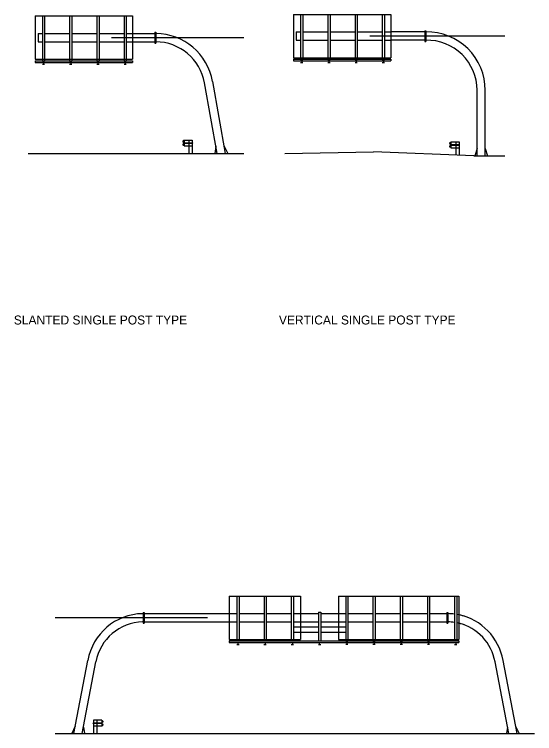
# Model space of a CAD drawing. Extents: x 88 to 611, y 545 to 812.
# Drawn here: x 301.5 to 406.6, y 666.6 to 811.9 of the extents above; entities that cross this region are included whole.
import ezdxf

# ---------------------------------------------------------------- set-up
doc = ezdxf.new("R2010")
doc.units = 0
for name, color, linetype in [('57 Undefined', 7, 'Continuous'), ('60 Nongeo Data', 7, 'Continuous'), ('rd_PAVEMENT', 7, 'Continuous'), ('str_Center-Line-A', 7, 'Continuous'), ('tcd_RAILING-MGS', 7, 'Continuous'), ('tcd_SIGN-OVERHEAD', 7, 'Continuous')]:
    doc.layers.add(name, color=color, linetype=linetype)

msp = doc.modelspace()

# ---------------------------------------------------------------- linework, layer by layer
at = {"layer": '60 Nongeo Data'}
msp.add_arc((388.95, 679.38), 11.48, 10.25, 78.0733, dxfattribs=at)
at = {"layer": 'rd_PAVEMENT'}
for p, q in [((304.25, 783.83), (347.88, 783.83)), ((356.17, 783.83), (374.05, 784.15)), ((394.31, 783.32), (374.05, 784.15)), ((394.31, 783.32), (400.56, 783.32)), ((309.72, 666.63), (406.61, 666.63))]:
    msp.add_line(p, q, dxfattribs=at)
at = {"layer": 'str_Center-Line-A'}
for p, q in [((321.13, 807.23), (347.88, 807.23)), ((400.56, 807.55), (373.3, 807.55)), ((340.51, 690), (309.72, 690))]:
    msp.add_line(p, q, dxfattribs=at)
at = {"layer": 'tcd_RAILING-MGS'}
for p, q in [((335.53, 786.32), (335.68, 786.43)), ((335.53, 786.19), (335.73, 786.05)), ((335.54, 786.31), (335.69, 786.43)), ((335.54, 786.2), (335.73, 786.06)), ((335.6, 786.37), (335.6, 786.36)), ((335.6, 786.15), (335.6, 786.14)), ((335.65, 786.41), (335.65, 786.4)), ((335.66, 786.11), (335.65, 786.11)), ((335.77, 786.45), (335.68, 786.43)), ((335.77, 786.44), (335.69, 786.43)), ((335.77, 786.52), (337.44, 786.52)), ((335.77, 786.52), (335.77, 785.36)), ((336.77, 786.52), (336.77, 783.84)), ((337.44, 786.52), (337.44, 783.83)), ((389.68, 786.16), (391.35, 786.16)), ((389.68, 786.16), (389.68, 784.99)), ((390.68, 786.16), (390.68, 783.48)), ((391.35, 786.16), (391.35, 783.46)), ((335.53, 785.68), (335.73, 785.83)), ((335.53, 785.56), (335.68, 785.44)), ((335.54, 785.68), (335.73, 785.82)), ((335.54, 785.57), (335.69, 785.45)), ((335.6, 785.73), (335.6, 785.73)), ((335.6, 785.51), (335.6, 785.51)), ((335.66, 785.76), (335.65, 785.77)), ((335.65, 785.47), (335.65, 785.48)), ((335.77, 785.43), (335.68, 785.44)), ((335.77, 785.44), (335.69, 785.45)), ((335.74, 786), (335.74, 785.88)), ((335.74, 786), (335.74, 786)), ((335.74, 785.98), (335.76, 785.98)), ((335.74, 785.9), (335.76, 785.9)), ((335.74, 785.88), (335.74, 785.88)), ((335.76, 785.89), (335.76, 785.99)), ((335.76, 785.98), (335.76, 785.9)), ((335.76, 785.97), (335.77, 785.97)), ((335.76, 785.91), (335.77, 785.91)), ((335.77, 785.89), (335.77, 785.99)), ((335.77, 785.97), (337.44, 785.97)), ((335.77, 785.91), (337.44, 785.91)), ((335.77, 785.36), (337.44, 785.36)), ((337.45, 786), (337.44, 786)), ((337.45, 785.88), (337.44, 785.88)), ((337.49, 786), (337.45, 786)), ((337.45, 785.88), (337.45, 786)), ((337.49, 785.97), (337.45, 785.97)), ((337.49, 785.91), (337.45, 785.91)), ((337.49, 785.88), (337.45, 785.88)), ((337.5, 785.89), (337.5, 785.98)), ((337.5, 785.96), (337.55, 785.96)), ((337.5, 785.91), (337.5, 785.96)), ((337.5, 785.91), (337.55, 785.91)), ((337.51, 785.92), (337.51, 785.96)), ((337.51, 785.91), (337.51, 785.96)), ((337.52, 785.92), (337.52, 785.96)), ((337.52, 785.91), (337.52, 785.96)), ((337.53, 785.92), (337.53, 785.96)), ((337.53, 785.91), (337.53, 785.96)), ((337.54, 785.92), (337.54, 785.96)), ((337.55, 785.91), (337.55, 785.96)), ((389.44, 785.96), (389.59, 786.07)), ((389.44, 785.83), (389.64, 785.69)), ((389.44, 785.32), (389.64, 785.47)), ((389.44, 785.2), (389.59, 785.08)), ((389.45, 785.95), (389.6, 786.06)), ((389.45, 785.84), (389.64, 785.69)), ((389.45, 785.31), (389.64, 785.46)), ((389.45, 785.2), (389.6, 785.09)), ((389.51, 786.01), (389.51, 786)), ((389.51, 785.79), (389.51, 785.78)), ((389.51, 785.36), (389.51, 785.37)), ((389.51, 785.14), (389.51, 785.15)), ((389.56, 786.05), (389.56, 786.04)), ((389.56, 785.75), (389.56, 785.74)), ((389.56, 785.4), (389.56, 785.41)), ((389.56, 785.11), (389.56, 785.11)), ((389.68, 786.09), (389.59, 786.07)), ((389.68, 785.07), (389.59, 785.08)), ((389.68, 786.08), (389.6, 786.06)), ((389.68, 785.07), (389.6, 785.09)), ((389.65, 785.64), (389.65, 785.52)), ((389.65, 785.64), (389.65, 785.64)), ((389.65, 785.62), (389.67, 785.62)), ((389.65, 785.54), (389.67, 785.54)), ((389.65, 785.52), (389.65, 785.52)), ((389.67, 785.53), (389.67, 785.62)), ((389.67, 785.62), (389.67, 785.54)), ((389.67, 785.61), (389.68, 785.61)), ((389.67, 785.54), (389.68, 785.54)), ((389.68, 785.53), (389.68, 785.62)), ((389.68, 785.61), (391.35, 785.61)), ((389.68, 785.54), (391.35, 785.54)), ((389.68, 784.99), (391.35, 784.99)), ((391.36, 785.64), (391.35, 785.64)), ((391.36, 785.52), (391.35, 785.52)), ((391.4, 785.64), (391.36, 785.64)), ((391.36, 785.52), (391.36, 785.64)), ((391.4, 785.61), (391.36, 785.61)), ((391.4, 785.55), (391.36, 785.55)), ((391.4, 785.52), (391.36, 785.52)), ((391.41, 785.53), (391.41, 785.62)), ((391.41, 785.6), (391.45, 785.6)), ((391.41, 785.55), (391.41, 785.6)), ((391.41, 785.55), (391.45, 785.55)), ((391.42, 785.56), (391.42, 785.6)), ((391.42, 785.55), (391.42, 785.6)), ((391.43, 785.56), (391.43, 785.6)), ((391.43, 785.55), (391.43, 785.6)), ((391.44, 785.56), (391.44, 785.6)), ((391.44, 785.55), (391.44, 785.6)), ((391.45, 785.56), (391.45, 785.6)), ((391.45, 785.55), (391.45, 785.6)), ((317.43, 668.75), (317.38, 668.75)), ((317.38, 668.71), (317.38, 668.75)), ((317.38, 668.7), (317.38, 668.75)), ((317.43, 668.7), (317.38, 668.7)), ((317.39, 668.71), (317.39, 668.75)), ((317.39, 668.7), (317.39, 668.75)), ((317.4, 668.7), (317.4, 668.75)), ((317.41, 668.7), (317.41, 668.75)), ((317.41, 668.71), (317.41, 668.75)), ((317.42, 668.7), (317.42, 668.75)), ((317.42, 668.71), (317.42, 668.75)), ((317.43, 668.79), (317.48, 668.79)), ((317.43, 668.68), (317.43, 668.77)), ((317.43, 668.76), (317.48, 668.76)), ((317.43, 668.7), (317.48, 668.7)), ((317.43, 668.67), (317.48, 668.67)), ((317.48, 668.79), (317.49, 668.79)), ((317.48, 668.67), (317.48, 668.79)), ((317.48, 668.67), (317.49, 668.67)), ((319.15, 669.31), (317.49, 669.31)), ((317.49, 669.31), (317.49, 666.63)), ((319.15, 668.76), (317.49, 668.76)), ((319.15, 668.7), (317.49, 668.7)), ((318.15, 669.31), (318.15, 666.63)), ((319.15, 669.31), (319.15, 668.14)), ((319.16, 669.24), (319.24, 669.22)), ((319.16, 669.23), (319.24, 669.21)), ((319.16, 668.68), (319.16, 668.77)), ((319.16, 668.68), (319.16, 668.77)), ((319.16, 668.77), (319.16, 668.69)), ((319.18, 668.77), (319.16, 668.77)), ((319.16, 668.76), (319.16, 668.76)), ((319.16, 668.7), (319.16, 668.7)), ((319.18, 668.69), (319.16, 668.69)), ((319.18, 668.79), (319.18, 668.67)), ((319.18, 668.79), (319.18, 668.79)), ((319.18, 668.67), (319.18, 668.67)), ((319.39, 668.99), (319.19, 668.85)), ((319.39, 668.47), (319.19, 668.61)), ((319.39, 668.98), (319.2, 668.84)), ((319.39, 668.47), (319.2, 668.62)), ((319.39, 669.11), (319.24, 669.22)), ((319.39, 669.1), (319.24, 669.21)), ((319.28, 669.2), (319.27, 669.19)), ((319.27, 668.9), (319.28, 668.9)), ((319.27, 668.55), (319.28, 668.56)), ((319.33, 669.16), (319.32, 669.15)), ((319.32, 668.94), (319.33, 668.93)), ((319.32, 668.52), (319.33, 668.52)), ((319.15, 668.14), (317.49, 668.14)), ((319.16, 668.23), (319.24, 668.24)), ((319.16, 668.22), (319.24, 668.23)), ((319.39, 668.36), (319.24, 668.24)), ((319.39, 668.35), (319.24, 668.23)), ((319.28, 668.26), (319.27, 668.27)), ((319.33, 668.3), (319.32, 668.3))]:
    msp.add_line(p, q, dxfattribs=at)
for centre, radius, start, end in [((335.58, 786.26), 0.0781, 125.0916, 180), ((335.58, 786.26), 0.0781, 127.2245, 233.6887), ((335.58, 786.26), 0.0781, 180, 234.9084), ((335.58, 786.26), 0.0691, 127.2245, 233.8132), ((335.58, 785.62), 0.0781, 125.0916, 180), ((335.58, 785.62), 0.0781, 126.3113, 232.7755), ((335.58, 785.62), 0.0781, 180, 234.9084), ((335.58, 785.62), 0.0691, 126.1868, 232.7755), ((335.81, 785.94), 0.0889, 137.4171, 222.5829), ((335.68, 785.99), 0.0871, 0, 53.8132), ((335.68, 785.99), 0.0781, 0, 53.8132), ((335.68, 785.89), 0.0781, 306.1868, 360), ((335.68, 785.89), 0.0871, 306.1868, 360), ((337.47, 785.98), 0.0243, 321.7868, 38.2132), ((337.41, 785.94), 0.0894, 340.3471, 19.6529), ((337.47, 785.89), 0.0243, 321.7868, 38.2132), ((389.49, 785.89), 0.0781, 125.0916, 180), ((389.49, 785.89), 0.0781, 127.2245, 233.6887), ((389.49, 785.89), 0.0781, 180, 234.9084), ((389.49, 785.26), 0.0781, 125.0916, 180), ((389.49, 785.26), 0.0781, 126.3113, 232.7755), ((389.49, 785.26), 0.0781, 180, 234.9084), ((389.49, 785.89), 0.0691, 127.2245, 233.8132), ((389.49, 785.26), 0.0691, 126.1868, 232.7755), ((389.72, 785.58), 0.0889, 137.4171, 222.5829), ((389.59, 785.62), 0.0781, 0, 53.8132), ((389.59, 785.62), 0.0871, 0, 53.8132), ((389.59, 785.53), 0.0781, 306.1868, 360), ((389.59, 785.53), 0.0871, 306.1868, 360), ((391.38, 785.62), 0.0243, 321.7868, 38.2132), ((391.32, 785.58), 0.0894, 340.3471, 19.6529), ((391.38, 785.53), 0.0243, 321.7868, 38.2132), ((317.45, 668.77), 0.0243, 141.7868, 218.2132), ((317.52, 668.73), 0.0894, 160.3471, 199.6529), ((317.45, 668.68), 0.0243, 141.7868, 218.2132), ((319.24, 668.77), 0.0871, 126.1868, 180), ((319.24, 668.77), 0.0781, 126.1868, 180), ((319.24, 668.68), 0.0781, 180, 233.8132), ((319.24, 668.68), 0.0871, 180, 233.8132), ((319.12, 668.73), 0.0889, 317.4171, 42.5829), ((319.35, 669.05), 0.0781, 0, 54.9084), ((319.35, 669.05), 0.0781, 306.3113, 52.7755), ((319.35, 669.05), 0.0691, 306.1868, 52.7755), ((319.35, 669.05), 0.0781, 305.0916, 0), ((319.35, 668.41), 0.0781, 360, 54.9084), ((319.35, 668.41), 0.0781, 307.2245, 53.6887), ((319.35, 668.41), 0.0691, 307.2245, 53.8132), ((319.35, 668.41), 0.0781, 305.0916, 360)]:
    msp.add_arc(centre, radius, start, end, dxfattribs=at)
at = {"layer": 'tcd_SIGN-OVERHEAD'}
for p, q in [((305.69, 811.61), (325.35, 811.61)), ((305.69, 811.61), (305.69, 802.85)), ((307.16, 811.61), (307.16, 802.85)), ((307.61, 811.61), (307.61, 802.85)), ((312.65, 811.61), (312.65, 802.85)), ((313.1, 811.61), (313.1, 802.85)), ((318.15, 811.61), (318.15, 802.85)), ((318.6, 811.61), (318.6, 802.85)), ((323.65, 811.61), (323.65, 802.85)), ((324.1, 811.61), (324.1, 802.85)), ((325.35, 811.61), (325.35, 802.85)), ((357.86, 811.93), (377.53, 811.93)), ((357.86, 811.93), (357.86, 803.17)), ((359.33, 811.93), (359.33, 803.17)), ((359.78, 811.93), (359.78, 803.17)), ((364.82, 811.93), (364.82, 803.17)), ((365.27, 811.93), (365.27, 803.17)), ((370.32, 811.93), (370.32, 803.17)), ((370.77, 811.93), (370.77, 803.17)), ((375.82, 811.93), (375.82, 803.17)), ((376.27, 811.93), (376.27, 803.17)), ((377.53, 811.93), (377.53, 803.17)), ((306.29, 808.06), (306.29, 806.39)), ((306.29, 808.06), (307.16, 808.06)), ((307.61, 808.06), (312.65, 808.06)), ((313.1, 808.06), (318.15, 808.06)), ((318.6, 808.06), (323.65, 808.06)), ((324.1, 808.06), (325.35, 808.06)), ((325.35, 808.06), (329.85, 808.06)), ((329.85, 808.31), (330.08, 808.31)), ((329.85, 808.31), (329.85, 806.14)), ((329.96, 808.31), (329.96, 806.14)), ((330.08, 808.31), (330.08, 806.14)), ((358.46, 808.38), (358.46, 806.72)), ((358.46, 808.38), (359.33, 808.38)), ((359.78, 808.38), (364.82, 808.38)), ((365.27, 808.38), (370.32, 808.38)), ((370.77, 808.38), (375.82, 808.38)), ((376.27, 808.38), (377.53, 808.38)), ((384.43, 808.38), (377.53, 808.38)), ((384.43, 808.63), (384.66, 808.63)), ((384.43, 808.63), (384.43, 806.47)), ((384.55, 808.63), (384.55, 806.47)), ((384.66, 808.63), (384.66, 806.47)), ((358.46, 806.72), (359.33, 806.72)), ((359.78, 806.72), (364.82, 806.72)), ((365.27, 806.72), (370.32, 806.72)), ((370.77, 806.72), (375.82, 806.72)), ((376.27, 806.72), (377.53, 806.72)), ((384.43, 806.72), (377.53, 806.72)), ((384.43, 806.47), (384.66, 806.47)), ((306.29, 806.39), (307.16, 806.39)), ((307.61, 806.39), (312.65, 806.39)), ((313.1, 806.39), (318.15, 806.39)), ((318.6, 806.39), (323.65, 806.39)), ((324.1, 806.39), (325.35, 806.39)), ((325.35, 806.39), (329.85, 806.39)), ((329.85, 806.14), (330.08, 806.14)), ((305.69, 802.85), (325.35, 802.85)), ((305.69, 802.55), (325.35, 802.55)), ((305.69, 802.55), (305.69, 802.24)), ((305.69, 802.24), (325.35, 802.24)), ((307.16, 802.85), (307.16, 802.55)), ((307.61, 802.24), (307.16, 802.24)), ((307.38, 802.24), (307.38, 801.83)), ((307.61, 802.85), (307.61, 802.55)), ((312.65, 802.85), (312.65, 802.55)), ((313.1, 802.24), (312.65, 802.24)), ((312.88, 802.24), (312.88, 801.83)), ((313.1, 802.85), (313.1, 802.55)), ((318.15, 802.85), (318.15, 802.55)), ((318.6, 802.24), (318.15, 802.24)), ((318.38, 802.24), (318.38, 801.83)), ((318.6, 802.85), (318.6, 802.55)), ((323.65, 802.85), (323.65, 802.55)), ((324.1, 802.24), (323.65, 802.24)), ((323.88, 802.24), (323.88, 801.83)), ((324.1, 802.85), (324.1, 802.55)), ((325.35, 802.55), (325.35, 802.24)), ((357.86, 803.17), (377.53, 803.17)), ((357.86, 802.87), (377.53, 802.87)), ((357.86, 802.87), (357.86, 802.56)), ((357.86, 802.56), (377.53, 802.56)), ((359.33, 803.17), (359.33, 802.87)), ((359.78, 802.56), (359.33, 802.56)), ((359.79, 802.15), (359.33, 802.15)), ((359.55, 802.56), (359.55, 802.15)), ((359.78, 803.17), (359.78, 802.87)), ((364.82, 803.17), (364.82, 802.87)), ((365.27, 802.56), (364.82, 802.56)), ((365.28, 802.15), (364.83, 802.15)), ((365.05, 802.56), (365.05, 802.15)), ((365.27, 803.17), (365.27, 802.87)), ((370.32, 803.17), (370.32, 802.87)), ((370.77, 802.56), (370.32, 802.56)), ((370.78, 802.15), (370.33, 802.15)), ((370.55, 802.56), (370.55, 802.15)), ((370.77, 803.17), (370.77, 802.87)), ((375.82, 803.17), (375.82, 802.87)), ((376.27, 802.56), (375.82, 802.56)), ((376.28, 802.15), (375.83, 802.15)), ((376.05, 802.56), (376.05, 802.15)), ((376.27, 803.17), (376.27, 802.87)), ((377.53, 802.87), (377.53, 802.56)), ((307.61, 801.83), (307.16, 801.83)), ((313.11, 801.83), (312.66, 801.83)), ((318.61, 801.83), (318.16, 801.83)), ((324.11, 801.83), (323.66, 801.83)), ((342.49, 783.83), (339.92, 798.08)), ((344.15, 783.83), (341.56, 798.37)), ((394.97, 783.32), (394.97, 796.6)), ((396.64, 783.32), (396.64, 796.6)), ((342.22, 785.33), (342.02, 783.83)), ((343.88, 785.33), (344.62, 783.83)), ((394.97, 784.83), (394.52, 783.33)), ((396.64, 784.83), (397.11, 783.33)), ((341.83, 783.83), (344.82, 783.83)), ((394.31, 783.32), (397.3, 783.32)), ((394.9, 783.32), (396.71, 783.32)), ((344.92, 694.41), (344.92, 685.65)), ((344.92, 694.41), (359.33, 694.41)), ((346.44, 694.41), (346.44, 685.65)), ((346.89, 694.41), (346.89, 685.65)), ((351.94, 694.41), (351.94, 685.65)), ((352.39, 694.41), (352.39, 685.65)), ((357.44, 694.41), (357.44, 685.65)), ((357.89, 694.41), (357.89, 685.65)), ((359.33, 694.41), (359.33, 685.65)), ((367, 694.41), (391.33, 694.41)), ((367, 694.41), (367, 685.65)), ((368.44, 694.41), (368.44, 685.65)), ((368.89, 694.41), (368.89, 685.65)), ((373.94, 694.41), (373.94, 685.65)), ((374.39, 694.41), (374.39, 685.65)), ((379.44, 694.41), (379.44, 685.65)), ((379.89, 694.41), (379.89, 685.65)), ((384.94, 694.41), (384.94, 685.65)), ((385.39, 694.41), (385.39, 685.65)), ((390.44, 694.41), (390.44, 685.65)), ((390.89, 694.41), (390.89, 685.65)), ((391.33, 694.41), (391.33, 685.65)), ((327.52, 691.08), (327.75, 691.08)), ((327.52, 691.08), (327.52, 688.92)), ((327.63, 691.08), (327.63, 688.92)), ((327.75, 691.08), (327.75, 688.92)), ((327.86, 690.86), (344.92, 690.86)), ((344.92, 690.86), (346.44, 690.86)), ((346.89, 690.86), (351.94, 690.86)), ((352.39, 690.86), (357.44, 690.86)), ((357.89, 690.86), (359.33, 690.86)), ((359.33, 690.86), (362.94, 690.86)), ((362.94, 691.16), (362.94, 685.35)), ((362.94, 691.16), (363.4, 691.16)), ((363.4, 691.16), (363.4, 685.35)), ((363.4, 690.86), (367, 690.86)), ((367, 690.86), (368.44, 690.86)), ((368.89, 690.86), (373.94, 690.86)), ((374.39, 690.86), (379.44, 690.86)), ((379.89, 690.86), (384.94, 690.86)), ((385.39, 690.86), (388.84, 690.86)), ((388.84, 691.11), (389.07, 691.11)), ((388.84, 691.11), (388.84, 688.95)), ((388.95, 691.11), (388.95, 688.95)), ((389.07, 691.11), (389.07, 688.95)), ((327.52, 688.92), (327.75, 688.92)), ((327.86, 689.2), (344.92, 689.2)), ((344.92, 689.2), (346.44, 689.2)), ((346.89, 689.2), (351.94, 689.2)), ((352.39, 689.2), (357.44, 689.2)), ((357.89, 689.2), (359.33, 689.2)), ((359.33, 689.2), (362.94, 689.2)), ((363.4, 689.2), (367, 689.2)), ((367, 689.2), (368.44, 689.2)), ((368.89, 689.2), (373.94, 689.2)), ((374.39, 689.2), (379.44, 689.2)), ((379.89, 689.2), (384.94, 689.2)), ((385.39, 689.2), (388.84, 689.2)), ((388.84, 688.95), (389.07, 688.95)), ((357.89, 688.22), (359.33, 688.22)), ((359.33, 688.22), (362.94, 688.22)), ((363.4, 688.22), (367, 688.22)), ((367, 688.22), (368.44, 688.22)), ((357.89, 687.09), (359.33, 687.09)), ((359.33, 687.09), (362.94, 687.09)), ((363.4, 687.09), (367, 687.09)), ((367, 687.09), (368.44, 687.09)), ((344.92, 685.65), (359.33, 685.65)), ((344.92, 685.35), (391.33, 685.35)), ((344.92, 685.35), (344.92, 685.05)), ((344.92, 685.05), (391.33, 685.05)), ((346.44, 685.65), (346.44, 685.35)), ((346.44, 685.05), (346.89, 685.05)), ((346.44, 684.63), (346.89, 684.63)), ((346.67, 685.05), (346.67, 684.63)), ((346.89, 685.65), (346.89, 685.35)), ((351.93, 684.63), (352.39, 684.63)), ((351.94, 685.65), (351.94, 685.35)), ((351.94, 685.05), (352.39, 685.05)), ((352.17, 685.05), (352.17, 684.63)), ((352.39, 685.65), (352.39, 685.35)), ((357.43, 684.63), (357.89, 684.63)), ((357.44, 685.65), (357.44, 685.35)), ((357.44, 685.05), (357.89, 685.05)), ((357.67, 685.05), (357.67, 684.63)), ((357.89, 685.65), (357.89, 685.35)), ((362.94, 684.63), (363.39, 684.63)), ((363.17, 684.63), (363.17, 685.05)), ((367, 685.65), (391.33, 685.65)), ((368.44, 685.65), (368.44, 685.35)), ((368.89, 685.05), (368.44, 685.05)), ((368.9, 684.63), (368.44, 684.63)), ((368.66, 685.05), (368.66, 684.63)), ((368.89, 685.65), (368.89, 685.35)), ((373.94, 685.65), (373.94, 685.35)), ((374.39, 685.05), (373.94, 685.05)), ((374.4, 684.63), (373.94, 684.63)), ((374.16, 685.05), (374.16, 684.63)), ((374.39, 685.65), (374.39, 685.35)), ((379.44, 685.65), (379.44, 685.35)), ((379.89, 685.05), (379.44, 685.05)), ((379.9, 684.63), (379.44, 684.63)), ((379.66, 685.05), (379.66, 684.63)), ((379.89, 685.65), (379.89, 685.35)), ((384.94, 685.65), (384.94, 685.35)), ((385.39, 685.05), (384.94, 685.05)), ((385.4, 684.63), (384.94, 684.63)), ((385.16, 685.05), (385.16, 684.63)), ((385.39, 685.65), (385.39, 685.35)), ((390.43, 684.63), (390.89, 684.63)), ((390.44, 685.65), (390.44, 685.35)), ((390.44, 685.05), (390.89, 685.05)), ((390.67, 685.05), (390.67, 684.63)), ((390.89, 685.65), (390.89, 685.35)), ((391.33, 685.35), (391.33, 685.05)), ((313.52, 666.63), (316.33, 681.43)), ((315.21, 666.63), (317.97, 681.13)), ((401.37, 666.63), (398.61, 681.13)), ((403.06, 666.63), (400.25, 681.43)), ((313.8, 668.12), (313.07, 666.63)), ((315.46, 667.91), (315.63, 666.63)), ((401.13, 667.93), (400.93, 666.63)), ((402.82, 667.97), (403.48, 666.63))]:
    msp.add_line(p, q, dxfattribs=at)
for centre, radius, start, end in [((329.96, 796.28), 11.78, 10.2501, 89.4464), ((384.85, 796.6), 11.79, 0, 90.922), ((384.85, 796.6), 10.12, 0, 91.0736), ((329.96, 796.28), 10.12, 10.2501, 89.3465), ((327.63, 679.38), 11.48, 91.1346, 169.7499), ((388.95, 679.38), 11.48, 82.4304, 89.4215), ((388.95, 679.38), 11.48, 72.4604, 80.069), ((327.63, 679.38), 9.82, 91.3122, 169.7499), ((388.95, 679.38), 9.82, 81.4729, 89.3519), ((388.95, 679.38), 9.82, 69.3578, 78.8598), ((388.95, 679.38), 9.82, 10.25, 76.0103)]:
    msp.add_arc(centre, radius, start, end, dxfattribs=at)

# ---------------------------------------------------------------- texts
at = {"layer": '57 Undefined'}
for s, p in [('SLANTED SINGLE POST TYPE', (301.38, 749.28)), ('VERTICAL SINGLE POST TYPE', (354.95, 749.28))]:
    msp.add_text(s, height=1.8125, dxfattribs=at).set_placement(p)

doc.saveas('drawing.dxf')
